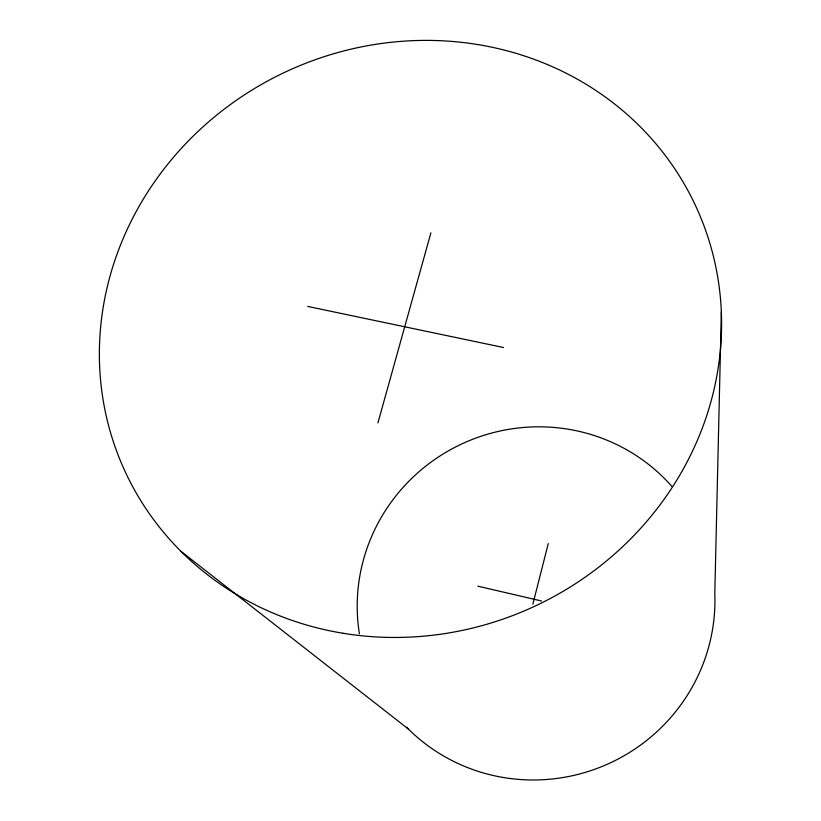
<?xml version="1.0" encoding="UTF-8"?>
<svg xmlns="http://www.w3.org/2000/svg" width="821" height="821" viewBox="0 0 821 821"><rect width="100%" height="100%" fill="white"/><g stroke="black" fill="none" stroke-linecap="round" stroke-linejoin="round"><path stroke-width="1.23" d="M721.341 311.929L714.793 593.778A179.522 175.91 -25.4 0 1 605.754 764.926A179.522 175.91 -25.4 0 1 406.621 727.273M532.85 604.174L548.274 543.574M377.917 422.948L430.902 232.815M307.731 306.428L503.53 347.519M477.822 586.153L541.521 600.993M180.794 551.199L408.376 729.038M359.403 633.791A179.522 175.91 -25.4 0 1 460.981 444.315A179.522 175.91 -25.4 0 1 671.804 486.319M342.983 633.258A314.679 294.78 -25.4 0 0 707.24 235.011A314.679 294.78 -25.4 0 0 181.215 148.509A314.679 294.78 -25.4 0 0 342.983 633.258"/></g></svg>
